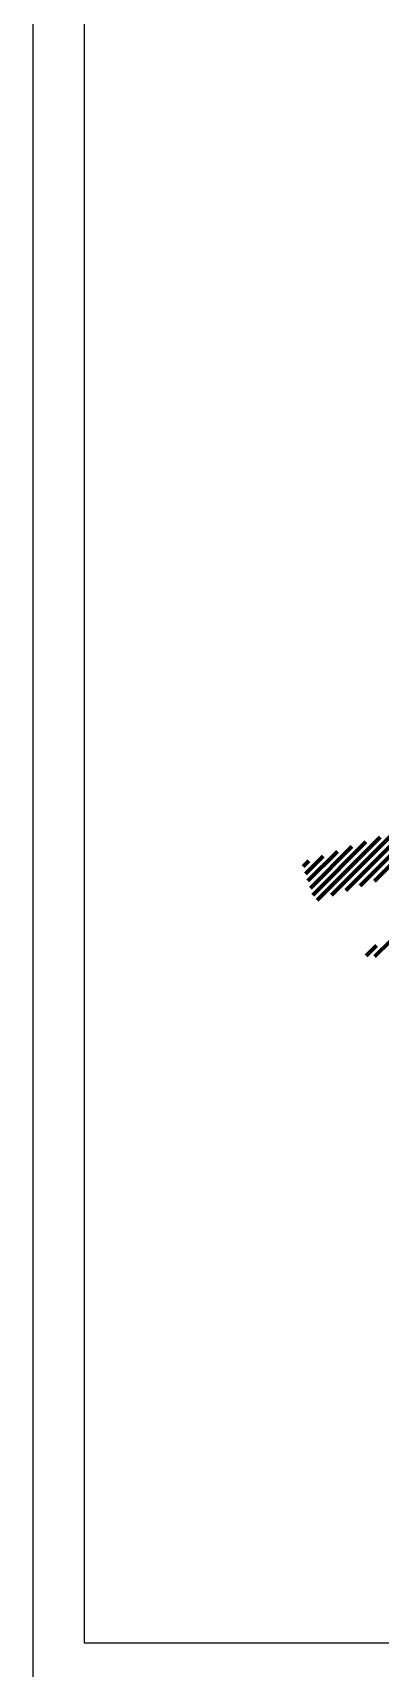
# Model space of a CAD drawing. Extents: x 126968 to 132038, y -1805 to 3860.
# Drawn here: x 131149.1 to 131171, y 412.1 to 514.8 of the extents above; entities that cross this region are included whole.
import ezdxf

# ---------------------------------------------------------------- set-up
doc = ezdxf.new("R2010")
doc.units = 0
doc.header["$MEASUREMENT"] = 0
doc.layers.get('0').update_dxf_attribs({"linetype": 'CONTINUOUS'})
doc.layers.add('PENA 05', color=5, linetype='CONTINUOUS', lineweight=25)
doc.layers.add('PENA01', color=1, linetype='CONTINUOUS')

# ---------------------------------------------------------------- blocks, each defined once
blk = doc.blocks.new('NAOEXECUTAR')
at = {"linetype": 'Continuous', "lineweight": 100}
for p, q in [((-14.756, 5.953), (-14.262, 6.447)), ((-14.644, 5.991), (-14.15, 6.485)), ((-15.128, 5.88), (-14.71, 6.298)), ((-15.092, 5.841), (-14.598, 6.335)), ((-14.98, 5.879), (-14.486, 6.373)), ((-14.868, 5.916), (-14.374, 6.41)), ((-15.184, 6.048), (-15.046, 6.186)), ((-15.165, 5.992), (-14.934, 6.223)), ((-15.146, 5.936), (-14.822, 6.261)), ((-15.202, 6.104), (-15.158, 6.149)), ((-14.64, 5.399), (-14.516, 5.522)), ((-14.708, 5.405), (-14.628, 5.485))]:
    blk.add_line(p, q, dxfattribs=at)

msp = doc.modelspace()

# ---------------------------------------------------------------- linework, layer by layer
at = {"layer": 'PENA 05'}
msp.add_line((131149.149, 804.079), (131149.149, 307.297), dxfattribs=at)
at = {"layer": 'PENA01'}
msp.add_lwpolyline([(131279.537, 616.216), (131152.388, 616.216), (131152.388, 413.661), (131279.537, 413.661)], close=True, dxfattribs=at)

# ---------------------------------------------------------------- block references
at = {"layer": 'PENA01', "xscale": 8.015625000000304, "yscale": 8.015625000000304, "zscale": 8.015625000000304}
msp.add_blockref('NAOEXECUTAR', (131288.018, 413.513), dxfattribs=at)

doc.saveas('drawing.dxf')
